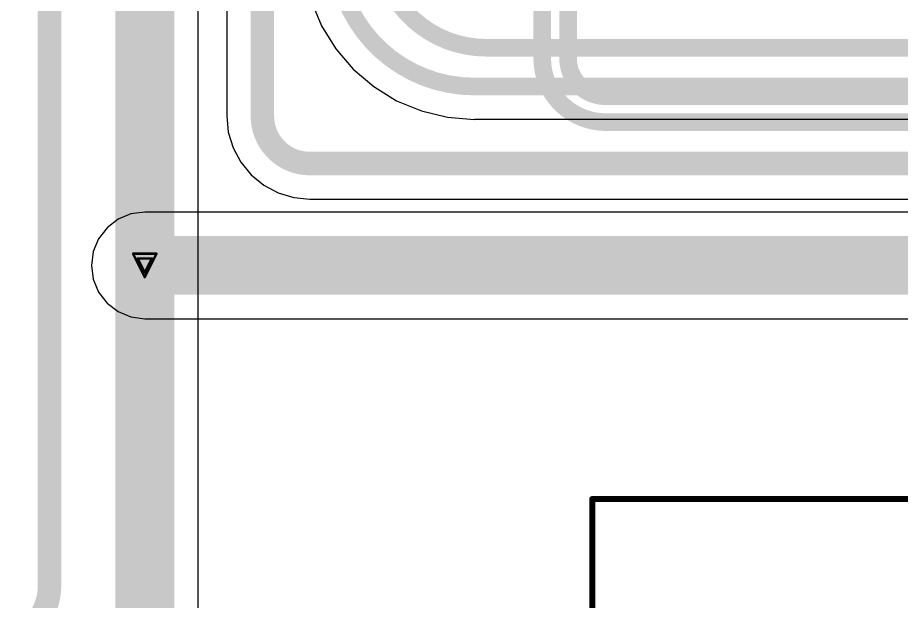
# Model space of a CAD drawing. Header units: inches. Extents: x 0 to 289, y 0 to 168.
# Drawn here: x 57.61 to 76.69, y 43.42 to 56.04 of the extents above; entities that cross this region are included whole.
import ezdxf

# ---------------------------------------------------------------- set-up
doc = ezdxf.new("R2010")
doc.units = ezdxf.units.IN
for name, color, linetype in [('Bottom Layer', 5, 'Continuous'), ('Drill Drawing', 1, 'Continuous'), ('Top Layer', 1, 'Continuous'), ('Top Overlay', 2, 'Continuous'), ('Via Holes', 16, 'Continuous')]:
    doc.layers.add(name, color=color, linetype=linetype)

# ---------------------------------------------------------------- blocks, each defined once
blk = doc.blocks.new('NC5MBV_B_59')
at = {"layer": 'Top Overlay'}
for points in [[(-12.512, 12.526, 0.127, 0.127, 0), (12.486, 12.526, 0.127, 0.127, 0)], [(-12.512, -13.968, 0.127, 0.127, 0), (-12.512, 12.526, 0.127, 0.127, 0)]]:
    blk.add_lwpolyline(points, format="xyseb", dxfattribs=at)
blk.add_lwpolyline([(-12.544, 12.526, 0.0635, 0.0635, 1), (-12.48, 12.526, 0.0635, 0.0635, 1)], format="xyseb", close=True, dxfattribs=at)
blk.add_lwpolyline([(-12.544, 12.526, 0.0635, 0.0635, 1), (-12.48, 12.526, 0.0635, 0.0635, 1)], format="xyseb", close=True, dxfattribs=at)

msp = doc.modelspace()

# ---------------------------------------------------------------- hatches: boundary and pattern name
at = {"layer": 'Bottom Layer'}
h = msp.add_hatch(color=5, dxfattribs=at)
edge = h.paths.add_edge_path()
edge.add_arc((60.353, 50.682), 0.5, 0, 360)
at = {"layer": 'Top Layer'}
h = msp.add_hatch(color=1, dxfattribs=at)
edge = h.paths.add_edge_path()
edge.add_arc((60.353, 50.682), 0.5, 0, 360)
at = {"layer": 'Via Holes'}
h = msp.add_hatch(color=7, dxfattribs=at)
edge = h.paths.add_edge_path()
edge.add_arc((60.353, 50.682), 0.3, 0, 360)

# ---------------------------------------------------------------- linework, layer by layer
at = {"layer": 'Bottom Layer'}
for p, q in [((62.124, 58.573), (62.124, 53.911)), ((62.124, 53.911), (62.122, 53.911)), ((62.122, 53.911), (62.157, 53.56)), ((62.157, 53.56), (62.259, 53.222)), ((62.259, 53.222), (62.425, 52.911)), ((62.425, 52.911), (62.649, 52.639)), ((62.649, 52.639), (62.922, 52.415)), ((62.922, 52.415), (63.233, 52.249)), ((63.233, 52.249), (63.57, 52.147)), ((63.57, 52.147), (63.921, 52.112)), ((63.921, 52.112), (63.921, 52.114)), ((63.921, 52.114), (86.107, 52.114)), ((60.055, 51.795), (59.777, 51.68)), ((60.353, 51.834), (60.055, 51.795)), ((95.877, 51.834), (60.353, 51.834)), ((59.777, 51.68), (59.538, 51.497)), ((59.538, 51.497), (59.355, 51.258)), ((59.355, 51.258), (59.239, 50.98)), ((59.239, 50.98), (59.2, 50.682)), ((59.2, 50.682), (59.239, 50.383)), ((59.239, 50.383), (59.355, 50.105)), ((59.355, 50.105), (59.538, 49.866)), ((59.538, 49.866), (59.777, 49.683)), ((59.777, 49.683), (60.055, 49.568)), ((60.055, 49.568), (60.353, 49.529)), ((60.353, 49.529), (95.877, 49.529))]:
    msp.add_line(p, q, dxfattribs=at)
for points in [[(62.893, 53.911, 0.508, 0.508, 0), (62.893, 59.916, 0.508, 0.508, 0)], [(68.938, 55.151, 0.381, 0.381, 0), (68.938, 56.706, 0.381, 0.381, 0)], [(69.497, 55.151, 0.381, 0.381, 0), (69.497, 56.566, 0.381, 0.381, 0)], [(70.311, 53.778, 0.381, 0.381, -0.414214), (68.938, 55.151, 0.381, 0.381, 0)], [(70.311, 54.337, 0.381, 0.381, -0.414214), (69.497, 55.151, 0.381, 0.381, 0)], [(70.311, 54.337, 0.381, 0.381, 0), (83.075, 54.337, 0.381, 0.381, 0)], [(63.921, 52.883, 0.508, 0.508, -0.414214), (62.893, 53.911, 0.508, 0.508, 0)], [(70.311, 53.778, 0.381, 0.381, 0), (83.09, 53.778, 0.381, 0.381, 0)], [(63.921, 52.883, 0.508, 0.508, 0), (86.107, 52.883, 0.508, 0.508, 0)], [(60.353, 50.682, 1.27, 1.27, 0), (95.877, 50.682, 1.27, 1.27, 0)]]:
    msp.add_lwpolyline(points, format="xyseb", dxfattribs=at)
for points in [[(68.843, 55.151, 0.191, 0.191, 1), (69.033, 55.151, 0.191, 0.191, 1)], [(68.843, 55.151, 0.191, 0.191, 1), (69.033, 55.151, 0.191, 0.191, 1)], [(69.402, 55.151, 0.191, 0.191, 1), (69.592, 55.151, 0.191, 0.191, 1)], [(69.402, 55.151, 0.191, 0.191, 1), (69.592, 55.151, 0.191, 0.191, 1)], [(70.216, 54.337, 0.191, 0.191, 1), (70.406, 54.337, 0.191, 0.191, 1)], [(70.216, 54.337, 0.191, 0.191, 1), (70.406, 54.337, 0.191, 0.191, 1)], [(62.766, 53.911, 0.254, 0.254, 1), (63.02, 53.911, 0.254, 0.254, 1)], [(62.766, 53.911, 0.254, 0.254, 1), (63.02, 53.911, 0.254, 0.254, 1)], [(70.216, 53.778, 0.191, 0.191, 1), (70.406, 53.778, 0.191, 0.191, 1)], [(70.216, 53.778, 0.191, 0.191, 1), (70.406, 53.778, 0.191, 0.191, 1)], [(63.794, 52.883, 0.254, 0.254, 1), (64.048, 52.883, 0.254, 0.254, 1)], [(63.794, 52.883, 0.254, 0.254, 1), (64.048, 52.883, 0.254, 0.254, 1)], [(60.035, 50.682, 0.635, 0.635, 1), (60.67, 50.682, 0.635, 0.635, 1)]]:
    msp.add_lwpolyline(points, format="xyseb", close=True, dxfattribs=at)
at = {"layer": 'Drill Drawing'}
for points in [[(60.099, 50.936, 0.0508, 0.0508, 0), (60.607, 50.936, 0.0508, 0.0508, 0)], [(60.099, 50.936, 0.0508, 0.0508, 0), (60.353, 50.428, 0.0508, 0.0508, 0)], [(60.201, 50.834, 0.0508, 0.0508, 0), (60.505, 50.834, 0.0508, 0.0508, 0)], [(60.201, 50.834, 0.0508, 0.0508, 0), (60.353, 50.529, 0.0508, 0.0508, 0)], [(60.353, 50.428, 0.0508, 0.0508, 0), (60.607, 50.936, 0.0508, 0.0508, 0)], [(60.353, 50.529, 0.0508, 0.0508, 0), (60.505, 50.834, 0.0508, 0.0508, 0)]]:
    msp.add_lwpolyline(points, format="xyseb", dxfattribs=at)
for points in [[(60.086, 50.936, 0.0254, 0.0254, 1), (60.112, 50.936, 0.0254, 0.0254, 1)], [(60.086, 50.936, 0.0254, 0.0254, 1), (60.112, 50.936, 0.0254, 0.0254, 1)], [(60.188, 50.834, 0.0254, 0.0254, 1), (60.213, 50.834, 0.0254, 0.0254, 1)], [(60.188, 50.834, 0.0254, 0.0254, 1), (60.213, 50.834, 0.0254, 0.0254, 1)], [(60.493, 50.834, 0.0254, 0.0254, 1), (60.518, 50.834, 0.0254, 0.0254, 1)], [(60.493, 50.834, 0.0254, 0.0254, 1), (60.518, 50.834, 0.0254, 0.0254, 1)], [(60.594, 50.936, 0.0254, 0.0254, 1), (60.62, 50.936, 0.0254, 0.0254, 1)], [(60.594, 50.936, 0.0254, 0.0254, 1), (60.62, 50.936, 0.0254, 0.0254, 1)], [(60.34, 50.529, 0.0254, 0.0254, 1), (60.366, 50.529, 0.0254, 0.0254, 1)], [(60.34, 50.529, 0.0254, 0.0254, 1), (60.366, 50.529, 0.0254, 0.0254, 1)], [(60.34, 50.428, 0.0254, 0.0254, 1), (60.366, 50.428, 0.0254, 0.0254, 1)], [(60.34, 50.428, 0.0254, 0.0254, 1), (60.366, 50.428, 0.0254, 0.0254, 1)]]:
    msp.add_lwpolyline(points, format="xyseb", close=True, dxfattribs=at)
at = {"layer": 'Top Layer'}
for p, q in [((61.506, 50.682), (61.506, 73.417)), ((63.95, 56.398), (64.173, 55.861)), ((64.173, 55.861), (64.477, 55.365)), ((64.477, 55.365), (64.854, 54.923)), ((64.854, 54.923), (65.297, 54.545)), ((65.297, 54.545), (65.792, 54.241)), ((65.792, 54.241), (66.33, 54.019)), ((66.33, 54.019), (66.895, 53.883)), ((66.895, 53.883), (67.475, 53.838)), ((67.475, 53.838), (67.475, 53.843)), ((67.475, 53.843), (131.179, 53.843)), ((61.506, 25.163), (61.506, 50.682))]:
    msp.add_line(p, q, dxfattribs=at)
for points in [[(58.296, 43.764, 0.508, 0.508, 0), (58.296, 78.029, 0.508, 0.508, 0)], [(60.353, 50.682, 1.27, 1.27, 0), (60.353, 73.417, 1.27, 1.27, 0)], [(67.726, 55.386, 0.381, 0.381, -0.414214), (65.393, 57.719, 0.381, 0.381, 0)], [(67.475, 54.547, 0.381, 0.381, -0.414214), (64.479, 57.544, 0.381, 0.381, 0)], [(67.726, 55.386, 0.381, 0.381, 0), (130.954, 55.386, 0.381, 0.381, 0)], [(67.475, 54.547, 0.381, 0.381, 0), (131.179, 54.547, 0.381, 0.381, 0)], [(60.353, 25.163, 1.27, 1.27, 0), (60.353, 50.682, 1.27, 1.27, 0)], [(58.296, 43.764, 0.508, 0.508, -0.414214), (57.026, 42.494, 0.508, 0.508, 0)]]:
    msp.add_lwpolyline(points, format="xyseb", dxfattribs=at)
for points in [[(67.63, 55.386, 0.191, 0.191, 1), (67.821, 55.386, 0.191, 0.191, 1)], [(67.63, 55.386, 0.191, 0.191, 1), (67.821, 55.386, 0.191, 0.191, 1)], [(67.38, 54.547, 0.191, 0.191, 1), (67.57, 54.547, 0.191, 0.191, 1)], [(67.38, 54.547, 0.191, 0.191, 1), (67.57, 54.547, 0.191, 0.191, 1)], [(60.035, 50.682, 0.635, 0.635, 1), (60.67, 50.682, 0.635, 0.635, 1)], [(60.035, 50.682, 0.635, 0.635, 1), (60.67, 50.682, 0.635, 0.635, 1)], [(58.169, 43.764, 0.254, 0.254, 1), (58.423, 43.764, 0.254, 0.254, 1)], [(58.169, 43.764, 0.254, 0.254, 1), (58.423, 43.764, 0.254, 0.254, 1)]]:
    msp.add_lwpolyline(points, format="xyseb", close=True, dxfattribs=at)

# ---------------------------------------------------------------- block references
msp.add_blockref('NC5MBV_B_59', (82.53, 33.11))

doc.saveas('drawing.dxf')
